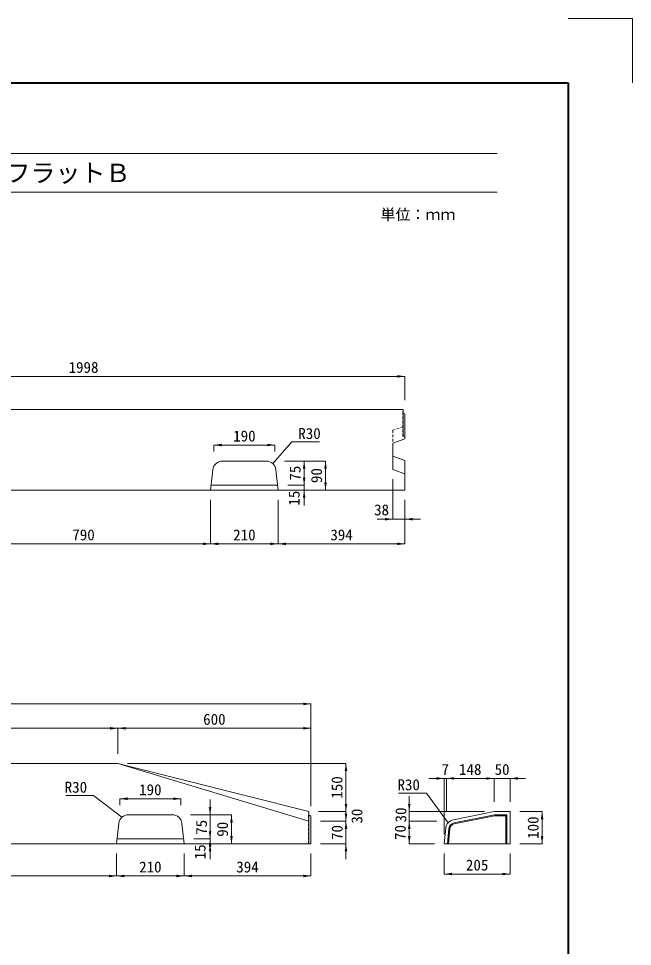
# Model space of a CAD drawing. Units: millimetres at full size. Extents: x -100 to 9174, y -297 to 5643.
# Drawn here: x 7266 to 9174, y 2757 to 5643 of the extents above; entities that cross this region are included whole.
import ezdxf
from ezdxf.enums import TextEntityAlignment as Align

# ---------------------------------------------------------------- set-up
doc = ezdxf.new("R2010")
doc.units = ezdxf.units.MM
doc.header["$LTSCALE"] = 10
doc.linetypes.add('USER2', pattern=[1.35, 0.75, -0.6])
for name, color, linetype, lineweight in [('0_2', 4, 'Continuous', 5), ('Defpoints_3', 7, 'Continuous', 13), ('図枠', 7, 'Continuous', 5), ('境界ブロック', 2, 'Continuous', 9), ('寸法線', 7, 'Continuous', 13), ('引出線', 4, 'Continuous', 13), ('目地', 132, 'Continuous', 5)]:
    doc.layers.add(name, color=color, linetype=linetype, lineweight=lineweight)
doc.styles.add('ＭＳ ゴシック', font='')
doc.styles.get('ＭＳ ゴシック').set_extended_font_data('MS Gothic')

# ---------------------------------------------------------------- blocks, each defined once
blk = doc.blocks.new('filled_arrow')
at = {"color": 0, "linetype": 'Continuous', "lineweight": -2}
blk.add_solid([(7.5, 1.25), (0, 0), (7.5, -1.25)], dxfattribs=at)

msp = doc.modelspace()

# ---------------------------------------------------------------- linework, layer by layer
at = {"layer": '0_2'}
msp.add_line((8619.25, 3141.26), (8744.58, 3166.66), dxfattribs=at)
at = {"layer": 'Defpoints_3'}
for p, q in [((8973.69, 5643), (9173.69, 5643)), ((9173.69, 5643), (9173.69, 5443))]:
    msp.add_line(p, q, dxfattribs=at)
at = {"layer": '図枠', "lineweight": 40}
for p, q in [((5373.69, 5443), (8973.69, 5443)), ((8973.69, 5443), (8973.69, -97))]:
    msp.add_line(p, q, dxfattribs=at)
at = {"layer": '図枠', "lineweight": 13}
for p, q in [((5593.69, 5223), (8753.69, 5223)), ((5593.69, 5103), (8753.69, 5103))]:
    msp.add_line(p, q, dxfattribs=at)
at = {"layer": '境界ブロック', "lineweight": 20}
for p, q in [((6474.8, 4426.66), (8460.8, 4426.66)), ((8460.8, 4426.66), (8460.8, 4416.24)), ((8466.8, 4413.66), (8460.8, 4416.24)), ((8466.8, 4413.66), (8466.8, 4336.31)), ((8428.8, 4322.88), (8466.8, 4336.31)), ((8428.8, 4322.88), (8428.8, 4281.57)), ((8428.8, 4281.57), (8428.8, 4240.26)), ((8466.8, 4226.83), (8428.8, 4240.26)), ((8466.8, 4176.66), (8466.8, 4226.66)), ((6468.8, 4176.66), (8466.8, 4176.66)), ((7574.47, 3326.66), (6182.47, 3326.66)), ((7574.47, 3326.66), (8168.47, 3176.66)), ((8168.47, 3166.23), (8168.47, 3176.66)), ((8617.26, 3151.06), (8743.57, 3176.66)), ((8743.57, 3176.66), (8793.58, 3176.66)), ((8793.58, 3176.66), (8793.58, 3076.66)), ((8174.47, 3163.66), (8168.47, 3166.23)), ((8174.47, 3076.66), (8174.47, 3163.66)), ((8593.37, 3124.64), (8588.58, 3076.66)), ((6176.47, 3076.66), (8174.47, 3076.66)), ((8588.58, 3076.66), (8793.58, 3076.66))]:
    msp.add_line(p, q, dxfattribs=at)
at = {"layer": '境界ブロック', "lineweight": 5}
for p, q in [((8460.8, 4416.24), (8460.8, 4344.08)), ((8466.8, 4344.08), (8460.8, 4344.08)), ((8168.47, 3076.66), (8168.47, 3166.23))]:
    msp.add_line(p, q, dxfattribs=at)
at = {"layer": '境界ブロック', "color": 7, "linetype": 'USER2'}
for q in [(8466.8, 4375.71), (8428.8, 4322.88)]:
    msp.add_line((8428.8, 4362.57), q, dxfattribs=at)
at = {"layer": '境界ブロック'}
for p, q in [((8466.8, 4268.52), (8428.8, 4281.66)), ((7899.65, 4266.66), (8035.95, 4266.66)), ((8466.8, 4226.66), (8466.8, 4268.52)), ((7862.8, 4176.66), (7869.84, 4239.98)), ((8072.8, 4176.66), (8065.77, 4239.98)), ((7864.3, 4191.66), (8071.3, 4191.66)), ((7574.47, 3326.66), (8168.47, 3146.66)), ((7607.32, 3166.66), (7743.62, 3166.66)), ((7570.47, 3076.66), (7577.51, 3139.98)), ((7780.47, 3076.66), (7773.43, 3139.98)), ((7571.97, 3091.66), (7778.97, 3091.66))]:
    msp.add_line(p, q, dxfattribs=at)
at = {"layer": '境界ブロック', "color": 4, "lineweight": 5}
for p, q in [((8619.85, 3138.32), (8744.88, 3163.66)), ((8783.58, 3166.66), (8744.58, 3166.66)), ((8780.58, 3163.66), (8744.88, 3163.66)), ((8780.58, 3163.66), (8783.58, 3166.66)), ((8780.58, 3163.66), (8780.58, 3076.66)), ((8783.58, 3166.66), (8783.58, 3076.66)), ((8603.33, 3123.65), (8598.63, 3076.66)), ((8606.31, 3123.35), (8601.64, 3076.66))]:
    msp.add_line(p, q, dxfattribs=at)
at = {"layer": '境界ブロック'}
for centre, start, end in [((7899.65, 4236.66), 90, 173.65925), ((8035.95, 4236.66), 6.34161, 90), ((7607.32, 3136.66), 90, 173.65925), ((7743.62, 3136.66), 6.34161, 90)]:
    msp.add_arc(centre, 30, start, end, dxfattribs=at)
at = {"layer": '境界ブロック', "lineweight": 20}
msp.add_arc((8623.22, 3121.66), 30, 101.45885, 174.28919, dxfattribs=at)
at = {"layer": '境界ブロック', "color": 4, "lineweight": 5}
for radius in [20, 17]:
    msp.add_arc((8623.23, 3121.66), radius, 101.45844, 174.2887, dxfattribs=at)
at = {"layer": '寸法線'}
for p, q in [((6468.8, 4530.18), (8466.8, 4530.18)), ((8466.8, 4456.66), (8466.8, 4530.18)), ((7872.8, 4316.66), (8062.8, 4316.66)), ((7872.8, 4296.66), (7872.8, 4316.66)), ((8062.8, 4296.66), (8062.8, 4316.66)), ((8092.8, 4266.66), (8219.91, 4266.66)), ((8092.8, 4266.66), (8153.42, 4266.66)), ((8153.42, 4191.66), (8153.42, 4266.66)), ((8219.91, 4176.66), (8219.91, 4266.66)), ((8153.42, 4128.66), (8153.42, 4239.66)), ((8102.81, 4191.66), (8153.42, 4191.66)), ((8102.81, 4191.66), (8153.42, 4191.66)), ((8428.8, 4210.26), (8428.8, 4086.03)), ((8102.81, 4176.66), (8219.91, 4176.66)), ((8102.81, 4176.66), (8153.42, 4176.66)), ((7862.8, 4146.66), (7862.8, 4009.27)), ((7862.8, 4146.66), (7862.8, 4009.27)), ((8072.8, 4146.66), (8072.8, 4009.27)), ((8072.8, 4146.66), (8072.8, 4009.27)), ((8466.8, 4146.66), (8466.8, 4009.27)), ((8466.8, 4146.66), (8466.8, 4086.03)), ((8380.8, 4086.03), (8514.8, 4086.03)), ((7072.8, 4009.27), (7862.8, 4009.27)), ((7862.8, 4009.27), (8072.8, 4009.27)), ((8072.8, 4009.27), (8466.8, 4009.27)), ((8174.47, 3511.5), (6176.47, 3511.5)), ((8174.47, 3193.66), (8174.47, 3511.5)), ((7574.47, 3435.72), (6176.47, 3435.72)), ((8174.47, 3435.72), (7574.47, 3435.72)), ((7574.47, 3356.66), (7574.47, 3435.72)), ((7574.47, 3356.66), (7574.47, 3435.72)), ((8174.47, 3193.66), (8174.47, 3435.72)), ((7604.47, 3326.66), (8283.41, 3326.66)), ((8283.41, 3176.66), (8283.41, 3326.66)), ((8643.58, 3279.78), (8540.58, 3279.78)), ((8588.58, 3106.66), (8588.58, 3279.78)), ((8743.57, 3279.78), (8595.58, 3279.78)), ((8595.58, 3176.66), (8595.58, 3279.78)), ((8595.58, 3176.66), (8595.58, 3279.78)), ((8841.58, 3279.78), (8695.57, 3279.78)), ((8743.57, 3206.66), (8743.57, 3279.78)), ((8743.57, 3206.66), (8743.57, 3279.78)), ((8793.58, 3206.66), (8793.58, 3279.78)), ((7580.47, 3216.66), (7770.47, 3216.66)), ((7580.47, 3196.66), (7580.47, 3216.66)), ((7770.47, 3196.66), (7770.47, 3216.66)), ((7861.09, 3043.66), (7861.09, 3214.66)), ((8283.41, 3098.66), (8283.41, 3224.66)), ((8480.12, 3224.66), (8480.12, 3098.66)), ((8198.47, 3176.66), (8283.41, 3176.66)), ((8198.47, 3176.66), (8283.41, 3176.66)), ((8283.41, 3028.66), (8283.41, 3194.66)), ((8713.57, 3176.66), (8480.12, 3176.66)), ((8823.58, 3176.66), (8892.91, 3176.66)), ((8892.91, 3176.66), (8892.91, 3076.66)), ((7800.47, 3166.66), (7927.58, 3166.66)), ((7800.47, 3166.66), (7861.09, 3166.66)), ((7927.58, 3076.66), (7927.58, 3166.66)), ((8204.47, 3146.66), (8283.41, 3146.66)), ((8204.47, 3146.66), (8283.41, 3146.66)), ((8565.58, 3146.66), (8480.12, 3146.66)), ((8480.12, 3146.66), (8480.12, 3076.66)), ((8565.58, 3146.66), (8480.12, 3146.66)), ((7861.09, 3028.66), (7861.09, 3139.66)), ((7810.47, 3091.66), (7861.09, 3091.66)), ((7810.47, 3091.66), (7861.09, 3091.66)), ((7810.47, 3076.66), (7927.58, 3076.66)), ((7810.47, 3076.66), (7861.09, 3076.66)), ((8204.47, 3076.66), (8283.41, 3076.66)), ((8558.58, 3076.66), (8480.12, 3076.66)), ((8823.58, 3076.66), (8892.91, 3076.66)), ((7570.47, 3046.66), (7570.47, 2976.35)), ((7570.47, 3046.66), (7570.47, 2976.35)), ((7780.47, 3046.66), (7780.47, 2976.35)), ((7780.47, 3046.66), (7780.47, 2976.35)), ((8174.47, 3046.66), (8174.47, 2976.35)), ((8588.58, 3046.66), (8588.58, 2982.38)), ((8793.58, 3046.66), (8793.58, 2982.38)), ((6780.47, 2976.35), (7570.47, 2976.35)), ((7570.47, 2976.35), (7780.47, 2976.35)), ((7780.47, 2976.35), (8174.47, 2976.35)), ((8588.58, 2982.38), (8793.58, 2982.38))]:
    msp.add_line(p, q, dxfattribs=at)
at = {"layer": '引出線'}
for points in [[(8055.96, 4259.02), (8115.25, 4326.39), (8201.4, 4326.39)], [(8600.97, 3141.78), (8533.32, 3233.98), (8447.17, 3233.98)], [(7587.31, 3159.02), (7498.99, 3226.39), (7412.83, 3226.39)]]:
    msp.add_lwpolyline(points, dxfattribs=at)
at = {"layer": '目地', "linetype": 'USER2'}
for p, q in [((8460.8, 4426.66), (8459.8, 4416.66)), ((8459.8, 4344.08), (8459.8, 4416.66)), ((8460.8, 4416.24), (8459.8, 4416.66)), ((8460.8, 4344.08), (8459.8, 4344.08)), ((8168.47, 3176.66), (8167.47, 3166.66)), ((8167.47, 3076.66), (8167.47, 3166.66)), ((8168.47, 3166.23), (8167.47, 3166.66))]:
    msp.add_line(p, q, dxfattribs=at)

# ---------------------------------------------------------------- block references
at = {"layer": '寸法線', "xscale": 3.2, "yscale": 3.2}
for p, rotation in [((8466.8, 4530.18), 180), ((8062.8, 4316.66), 180), ((8153.42, 4266.66), 270), ((8219.91, 4266.66), 270), ((8153.42, 4191.66), 90), ((8153.42, 4191.66), 90), ((8219.91, 4176.66), 90), ((8153.42, 4176.66), 270), ((8428.8, 4086.03), 180), ((7862.8, 4009.27), 180), ((8072.8, 4009.27), 180), ((8466.8, 4009.27), 180), ((8174.47, 3511.5), 180), ((7574.47, 3435.72), 180), ((8174.47, 3435.72), 180), ((8283.41, 3326.66), 270), ((8588.58, 3279.78), 180), ((8743.57, 3279.78), 180), ((8743.57, 3279.78), 180), ((7770.47, 3216.66), 180), ((7861.09, 3166.66), 90), ((8283.41, 3176.66), 90), ((8283.41, 3176.66), 90), ((8480.12, 3176.66), 90), ((8892.91, 3176.66), 270), ((7927.58, 3166.66), 270), ((8283.41, 3146.66), 90), ((8283.41, 3146.66), 270), ((8480.12, 3146.66), 270), ((8480.12, 3146.66), 270), ((7861.09, 3091.66), 90), ((7861.09, 3091.66), 270), ((7927.58, 3076.66), 90), ((8480.12, 3076.66), 90), ((8892.91, 3076.66), 90), ((7861.09, 3076.66), 270), ((8283.41, 3076.66), 270), ((7570.47, 2976.35), 180), ((7780.47, 2976.35), 180), ((8174.47, 2976.35), 180), ((8793.58, 2982.38), 180)]:
    msp.add_blockref('filled_arrow', p, dxfattribs=dict(at, rotation=rotation))
for p in [(7872.8, 4316.66), (8466.8, 4086.03), (7862.8, 4009.27), (8072.8, 4009.27), (7574.47, 3435.72), (8595.58, 3279.78), (8595.58, 3279.78), (8793.58, 3279.78), (7580.47, 3216.66), (7570.47, 2976.35), (7780.47, 2976.35), (8588.58, 2982.38)]:
    msp.add_blockref('filled_arrow', p, dxfattribs=at)
at = {"layer": '引出線', "xscale": 0.16, "yscale": 0.16}
for p, rotation in [((8055.96, 4259.02), 48.7), ((7587.31, 3159.02), 142.7), ((8600.97, 3141.78), 126.3)]:
    msp.add_blockref('filled_arrow', p, dxfattribs=dict(at, rotation=rotation))

# ---------------------------------------------------------------- texts
at = {"layer": '図枠', "style": 'ＭＳ ゴシック'}
msp.add_text('\u3000ＩＢＣ排水側溝\u3000歩車道境界ブロック\u3000セミフラットＢ', height=56.96, dxfattribs=at).set_placement((5593.69, 5163), align=Align.MIDDLE_LEFT)
msp.add_text('単位：ｍｍ', height=34.18, dxfattribs=at).set_placement((8507.42, 5033.67), align=Align.MIDDLE_CENTER)
at = {"layer": '寸法線', "style": 'ＭＳ ゴシック'}
for s, p in [('1998', (7467.8, 4558.18)), ('190', (7967.8, 4344.66)), ('38', (8394.02, 4114.95)), ('790', (7467.8, 4037.27)), ('210', (7967.8, 4037.27)), ('394', (8269.8, 4037.27)), ('600', (7874.47, 3463.72)), ('7', (8592.08, 3307.78)), ('148', (8669.57, 3307.78)), ('50', (8768.57, 3307.78)), ('190', (7675.47, 3244.66)), ('210', (7675.47, 3004.35)), ('394', (7977.47, 3004.35)), ('205', (8691.08, 3010.38))]:
    msp.add_text(s, height=34.18, dxfattribs=at).set_placement(p, align=Align.MIDDLE_CENTER)
for s, p in [('75', (8125.42, 4229.16)), ('90', (8191.91, 4221.66)), ('15', (8122.18, 4151.45)), ('150', (8255.41, 3251.66)), ('30', (8317.31, 3162.43)), ('30', (8453.82, 3166.17)), ('75', (7834.32, 3127.71)), ('100', (8864.91, 3126.66)), ('90', (7899.58, 3121.66)), ('70', (8255.82, 3111.61)), ('70', (8452.12, 3111.66)), ('15', (7829.85, 3051.45))]:
    msp.add_text(s, height=34.18, rotation=90, dxfattribs=at).set_placement(p, align=Align.MIDDLE_CENTER)
at = {"layer": '引出線', "style": 'ＭＳ ゴシック'}
msp.add_text('R30', height=34.18, dxfattribs=at).set_placement((8135.25, 4369.59), align=Align.TOP_LEFT)
for p in [(7478.99, 3269.59), (8513.32, 3277.18)]:
    msp.add_text('R30', height=34.18, dxfattribs=at).set_placement(p, align=Align.TOP_RIGHT)

doc.saveas('drawing.dxf')
